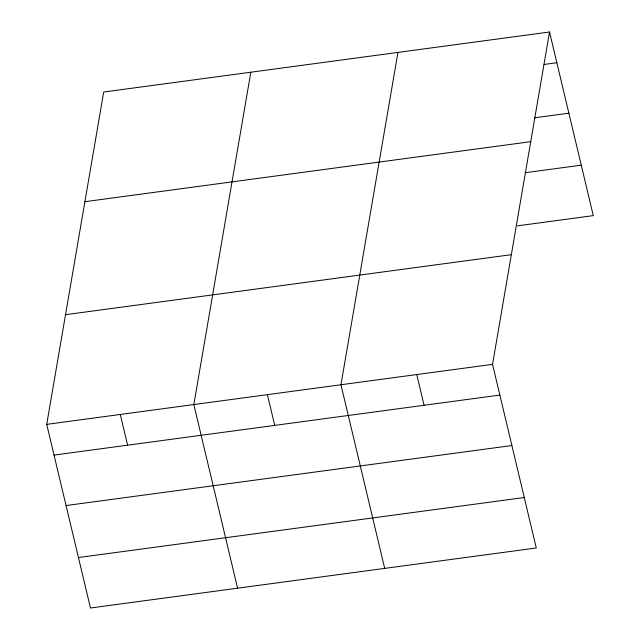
<?xml version="1.0" encoding="UTF-8"?>
<svg xmlns="http://www.w3.org/2000/svg" width="640" height="640" viewBox="0 0 640 640"><rect width="100%" height="100%" fill="white"/><g stroke="black" fill="none" stroke-linecap="round" stroke-linejoin="round"><path stroke-width="0.96" d="M549.536 32L492.544 364.352L536.296 547.984L90.464 608L46.72 424.368L103.704 92.016L549.536 32L593.28 215.632L517.488 225.84M250.832 72.208L193.84 404.56L237.592 588.192M397.952 52.408L340.96 384.752L384.712 568.392M544.056 64.448L556.856 62.72M534.424 117.824L568.872 113.184M84.904 201.688L530.728 141.672M525.152 172.728L581.264 165.176M65.528 314.688L511.352 254.672M46.72 424.368L492.544 364.352M54.04 455.088L499.864 395.072M66.056 505.552L511.888 445.536M78.448 557.536L524.272 497.528M416.752 374.552L424.072 405.272M267.4 394.656L274.72 425.376M120.28 414.464L127.6 445.184"/></g></svg>
